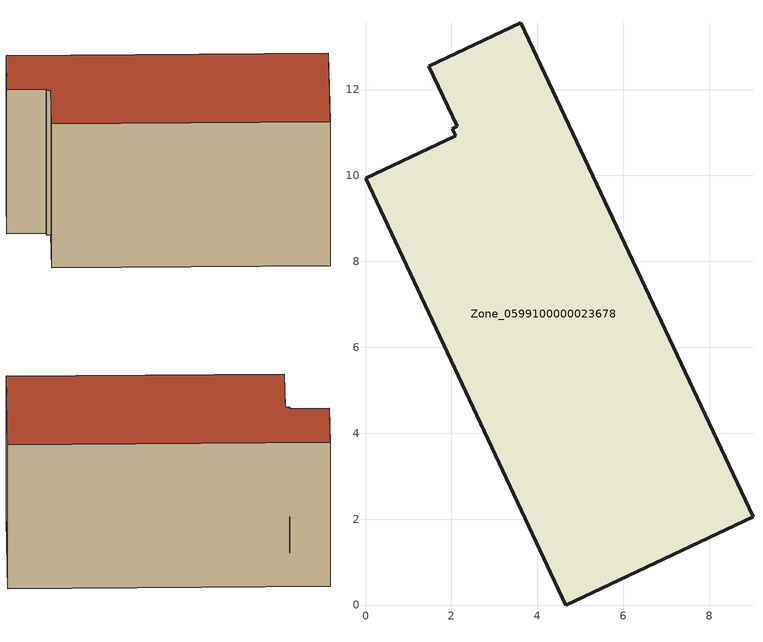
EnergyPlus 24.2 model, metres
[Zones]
Zone_0599100000023678
 floor ground (C_G): 1.47,12.54 3.62,13.55 9.02,2.06 4.66,0 0,9.93 2.1,10.92 2.02,11.09 2.13,11.14 z0
 wall outside (C_F): 0,9.93 4.66,0 9.02,2.06 3.62,13.55 1.47,12.54 2.13,11.14 2.02,11.09 2.1,10.92 0,9.93 z0:6.86
 roof outside (C_R): 3.62,13.55 1.47,12.54 2.13,11.14 2.02,11.09 2.1,10.92 0,9.93 4.66,0 9.02,2.06 z6.86
[BUILDING]
Pand.0599100000023678: North Axis=0; Terrain=City; Loads Convergence Tolerance Value=0.04; Temperature Convergence Tolerance Value=0.4; Solar Distribution=FullExterior; Maximum Number of Warmup Days=25; Minimum Number of Warmup Days=1
[Site:Location]
Rotterdam.The.Hague.AP_ZH_NLD Design_Conditions: Latitude=51.96; Longitude=4.45; Time Zone=1; Elevation=-4.5
[SITE:GROUNDTEMPERATURE:BUILDINGSURFACE]
18, 18, 18, 18, 18, 18, 18, 18, 18, 18, 18, 18
[MATERIAL] Thermal Absorptance=0.9; Solar Absorptance=0.7; Visible Absorptance=0.7
Name | Roughness | Thickness | Conductivity | Density | Specific Heat
G.TI.1975-1991 | MediumSmooth | 0.15 | 0.288461 | 540 | 1210
F.TI.1975-1991 | Rough | 0.3 | 0.230769 | 1920 | 840
R.TI.1975-1991 | MediumRough | 0.2 | 0.153846 | 1500 | 1000
[CONSTRUCTION]
C_G: G.TI.1975-1991
C_F: F.TI.1975-1991
C_R: R.TI.1975-1991
[ZONE]
Zone_0599100000023678: Type=1; Multiplier=1; Ceiling Height=Autocalculate; Volume=Autocalculate; Floor Area=autocalculate; Part of Total Floor Area=Yes
[ZONEINFILTRATION:DESIGNFLOWRATE]
Infil_Zone_0599100000023678: Zone or ZoneList or Space or SpaceList=Zone_0599100000023678; Schedule=AlwaysOn; Design Flow Rate Calculation Method=Flow/Area; Flow Rate per Floor Area=0.003; Constant Term Coefficient=1; Temperature Term Coefficient=0; Velocity Term Coefficient=0; Velocity Squared Term Coefficient=0
[HVACTEMPLATE:ZONE:IDEALLOADSAIRSYSTEM]
Zone_0599100000023678: Maximum Heating Supply Air Temperature=50; Minimum Cooling Supply Air Temperature=13; Maximum Heating Supply Air Humidity Ratio=0.0156; Minimum Cooling Supply Air Humidity Ratio=0.0077; Heating Limit=NoLimit; Cooling Limit=NoLimit; Dehumidification Control Type=ConstantSensibleHeatRatio; Cooling Sensible Heat Ratio=0.7; Dehumidification Setpoint=60; Humidification Control Type=None; Humidification Setpoint=30; Outdoor Air Method=None; Outdoor Air Flow Rate per Person=0.00944; Outdoor Air Flow Rate per Zone Floor Area=0; Outdoor Air Flow Rate per Zone=0; Demand Controlled Ventilation Type=None; Outdoor Air Economizer Type=NoEconomizer; Heat Recovery Type=None; Sensible Heat Recovery Effectiveness=0.7; Latent Heat Recovery Effectiveness=0.65
[ZONECONTROL:THERMOSTAT]
ThermostatControl_Zone_0599100000023678: Zone or ZoneList=Zone_0599100000023678; Control Type Schedule=DualSetpointControlType; Control 1=Thermostat_Zone_0599100000023678; Temperature Difference Between Cutout And Setpoint=0
[THERMOSTATSETPOINT:DUALSETPOINT]
Thermostat_Zone_0599100000023678: Heating Setpoint Temperature Schedule=HeatingSetpoint_Zone_0599100000023678; Cooling Setpoint Temperature Schedule=CoolingSetpoint_Zone_0599100000023678
[SCHEDULE:COMPACT]
HeatingSetpoint_Zone_0599100000023678: Through: 12/31, For: AllDays, Until: 24:00, 21
CoolingSetpoint_Zone_0599100000023678: Through: 12/31, For: AllDays, Until: 24:00, 24
DualSetpointControlType: Through: 12/31, For: AllDays, Until: 24:00, 4
AlwaysOn: Through: 12/31, For: AllDays, Until: 24:00, 1
